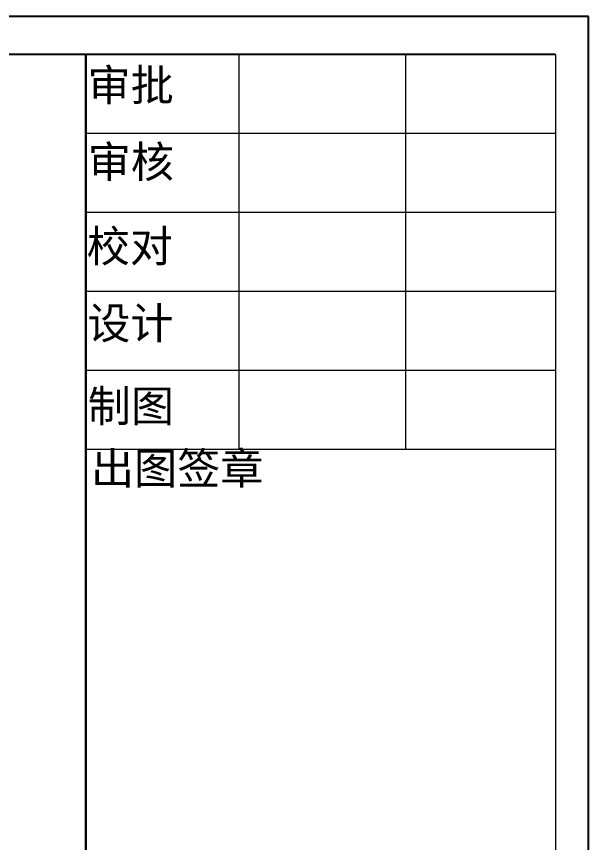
# Model space of a CAD drawing. Header units: centimetres. Extents: x -56693 to 5284, y -24690 to 2923.
# Drawn here: x 4561 to 5284, y 1877 to 2923 of the extents above; entities that cross this region are included whole.
import ezdxf

# ---------------------------------------------------------------- set-up
doc = ezdxf.new("R2010")
doc.units = ezdxf.units.CM
doc.layers.add('A绿-1', color=94, linetype='Continuous')
doc.layers.add('外轮廓', color=7, linetype='Continuous', lineweight=100)
doc.layers.add('表格', color=7, linetype='Continuous', lineweight=100)
doc.styles.get("Standard").update_dxf_attribs({"font": 'txt', "bigfont": 'gbcbig.shx'})

msp = doc.modelspace()

# ---------------------------------------------------------------- linework, layer by layer
at = {"layer": 'A绿-1', "color": 0, "linetype": 'Continuous', "lineweight": 20}
msp.add_line((5242.805, 2374.595), (5242.805, 1818.869), dxfattribs=at)
at = {"layer": '外轮廓', "linetype": 'ByBlock', "lineweight": 25}
for p, q in [((5284.393, 2922.651), (1684.393, 2922.651)), ((5284.393, 822.651), (5284.393, 2922.651)), ((5242.805, 2874.595), (1721.662, 2874.595))]:
    msp.add_line(p, q, dxfattribs=at)
at = {"layer": '外轮廓', "linetype": 'ByBlock', "lineweight": 20}
for p, q in [((4842.465, 2374.595), (4842.465, 2874.595)), ((5053.406, 2374.595), (5053.406, 2874.595)), ((5242.805, 2874.595), (5242.805, 2774.595)), ((5242.805, 2774.595), (4648.26, 2774.595)), ((5242.805, 2774.595), (5242.805, 2674.595)), ((5242.805, 2674.595), (4648.26, 2674.595)), ((5242.805, 2674.595), (5242.805, 2574.595)), ((5242.805, 2674.595), (5242.805, 2574.595)), ((5242.805, 2574.595), (4648.26, 2574.595)), ((5242.805, 2574.595), (5242.805, 2474.595)), ((5242.805, 2474.595), (4648.26, 2474.595)), ((5242.805, 2474.595), (5242.805, 2374.595)), ((5242.805, 2374.595), (4648.26, 2374.595))]:
    msp.add_line(p, q, dxfattribs=at)
at = {"layer": '表格', "linetype": 'ByBlock', "lineweight": 30}
msp.add_line((4648.26, 2874.595), (4648.26, 868.869), dxfattribs=at)

# ---------------------------------------------------------------- texts
at = {"layer": 'A绿-1', "color": 0, "linetype": 'Continuous', "lineweight": 20, "char_height": 40, "attachment_point": 1}
for s, insert, width in [('{\\fSimHei|b0|i0|c134|p49;审批}', (4650.417, 2855.866), 1581.79569), ('{\\fSimHei|b0|i0|c134|p49;审核}', (4650.647, 2758.699), 1260.06099), ('{\\fSimHei|b0|i0|c134|p49;校对}', (4649.363, 2651.921), 1483.85245), ('{\\fSimHei|b0|i0|c134|p49;设计}', (4650.157, 2554.55), 1516.96666), ('{\\fSimHei|b0|i0|c134|p49;制图}', (4650.767, 2449.624), 1129.86225)]:
    msp.add_mtext(s, dxfattribs=dict(at, insert=insert, width=width))
at = {"layer": 'A绿-1', "color": 4, "linetype": 'Continuous', "lineweight": 20, "insert": (4654.778, 2370.662), "char_height": 40, "width": 2047.09873, "attachment_point": 1}
msp.add_mtext('{\\fSimHei|b0|i0|c134|p49;\\C0;出图签章}', dxfattribs=at)

doc.saveas('drawing.dxf')
